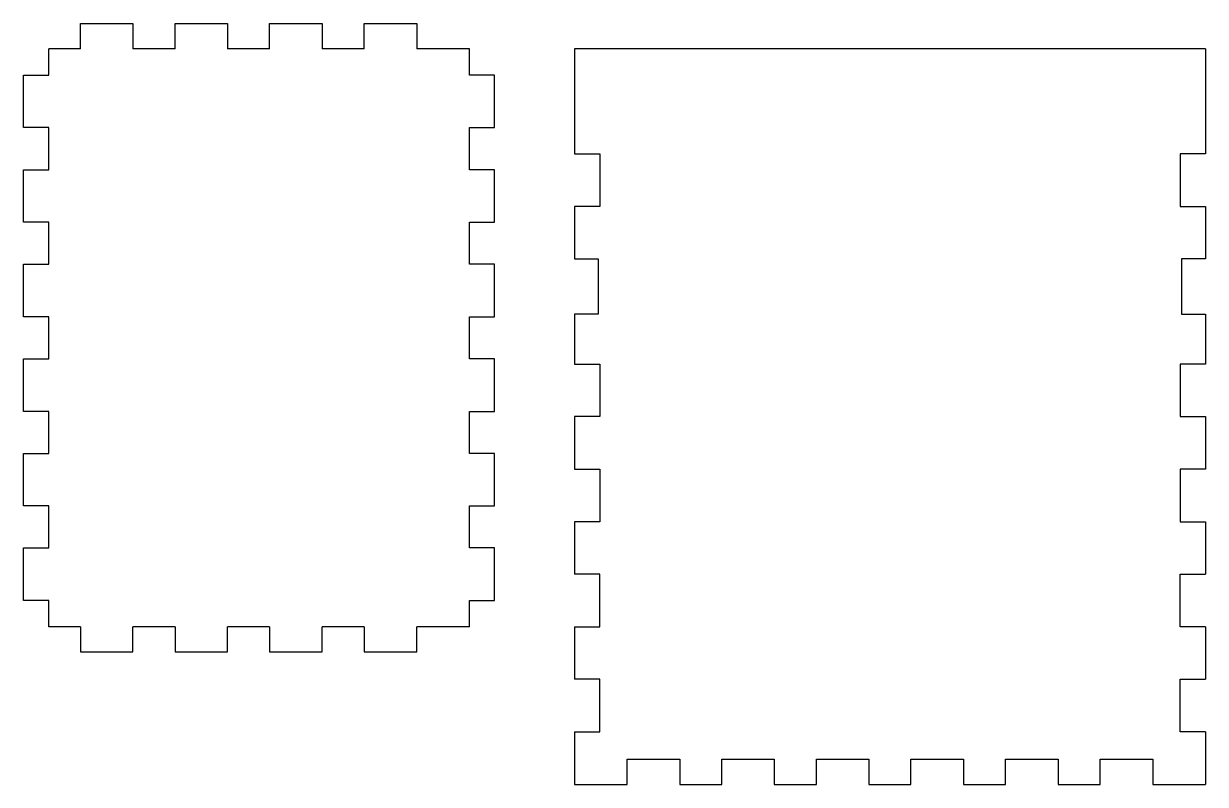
# Model space of a CAD drawing. Header units: millimetres. Extents: x 0 to 330, y 0 to 155.
# Drawn here: x 187.6 to 300, y 0 to 72.4 of the extents above; entities that cross this region are included whole.
import ezdxf

# ---------------------------------------------------------------- set-up
doc = ezdxf.new("R2010")
doc.units = ezdxf.units.MM
doc.layers.get('0').update_dxf_attribs({"linetype": 'CONTINUOUS'})

msp = doc.modelspace()

# ---------------------------------------------------------------- linework, layer by layer
for p, q in [((193, 70), (193, 72.4)), ((193, 72.4), (198, 72.4)), ((198, 72.4), (198, 70)), ((202, 72.4), (207, 72.4)), ((202, 70), (202, 72.4)), ((207, 72.4), (207, 70)), ((211, 72.4), (216, 72.4)), ((211, 70), (211, 72.4)), ((216, 72.4), (216, 70)), ((220, 70), (220, 72.4)), ((220, 72.4), (225, 72.4)), ((225, 72.4), (225, 70)), ((190, 67.5), (190, 70)), ((193, 70), (190, 70)), ((202, 70), (198, 70)), ((211, 70), (207, 70)), ((220, 70), (216, 70)), ((230, 70), (225, 70)), ((230, 67.5), (230, 70)), ((300, 70), (240, 70)), ((240, 70), (240, 60)), ((300, 70), (300, 60)), ((187.6, 67.5), (190, 67.5)), ((187.6, 62.5), (187.6, 67.5)), ((232.4, 67.5), (230, 67.5)), ((232.4, 62.5), (232.4, 67.5)), ((190, 62.5), (187.6, 62.5)), ((190, 58.5), (190, 62.5)), ((230, 62.5), (232.4, 62.5)), ((230, 58.5), (230, 62.5)), ((240, 60), (242.4, 60)), ((242.4, 60), (242.4, 55)), ((297.6, 60), (297.6, 55)), ((300, 60), (297.6, 60)), ((187.6, 53.5), (187.6, 58.5)), ((187.6, 58.5), (190, 58.5)), ((232.4, 58.5), (230, 58.5)), ((232.4, 53.5), (232.4, 58.5)), ((242.4, 55), (240, 55)), ((240, 55), (240, 50)), ((297.6, 55), (300, 55)), ((300, 55), (300, 50)), ((190, 53.5), (187.6, 53.5)), ((190, 49.5), (190, 53.5)), ((230, 49.5), (230, 53.5)), ((230, 53.5), (232.4, 53.5)), ((187.6, 49.5), (190, 49.5)), ((187.6, 44.5), (187.6, 49.5)), ((232.4, 49.5), (230, 49.5)), ((232.4, 44.5), (232.4, 49.5)), ((240, 50), (242.26, 50)), ((242.26, 50), (242.26, 44.76)), ((297.74, 50), (297.74, 44.76)), ((300, 50), (297.74, 50)), ((190, 44.5), (187.6, 44.5)), ((190, 40.5), (190, 44.5)), ((230, 44.5), (232.4, 44.5)), ((230, 40.5), (230, 44.5)), ((242.26, 44.76), (240, 44.76)), ((240, 44.76), (240, 40)), ((297.74, 44.76), (300, 44.76)), ((300, 44.76), (300, 40)), ((187.6, 40.5), (190, 40.5)), ((187.6, 35.5), (187.6, 40.5)), ((232.4, 40.5), (230, 40.5)), ((232.4, 35.5), (232.4, 40.5)), ((240, 40), (242.4, 40)), ((242.4, 40), (242.4, 35)), ((300, 40), (297.6, 40)), ((297.6, 40), (297.6, 35)), ((190, 35.5), (187.6, 35.5)), ((190, 31.5), (190, 35.5)), ((230, 31.5), (230, 35.5)), ((230, 35.5), (232.4, 35.5)), ((240, 35), (240, 30)), ((242.4, 35), (240, 35)), ((297.6, 35), (300, 35)), ((300, 35), (300, 30)), ((187.6, 31.5), (190, 31.5)), ((187.6, 26.5), (187.6, 31.5)), ((232.4, 31.5), (230, 31.5)), ((232.4, 26.5), (232.4, 31.5)), ((240, 30), (242.4, 30)), ((242.4, 30), (242.4, 25)), ((297.6, 30), (297.6, 25)), ((300, 30), (297.6, 30)), ((190, 26.5), (187.6, 26.5)), ((190, 22.5), (190, 26.5)), ((230, 22.5), (230, 26.5)), ((230, 26.5), (232.4, 26.5)), ((242.4, 25), (240, 25)), ((240, 25), (240, 20)), ((297.6, 25), (300, 25)), ((300, 25), (300, 20)), ((187.6, 17.5), (187.6, 22.5)), ((187.6, 22.5), (190, 22.5)), ((232.4, 22.5), (230, 22.5)), ((232.4, 17.5), (232.4, 22.5)), ((242.4, 20), (240, 20)), ((242.4, 15), (242.4, 20)), ((297.6, 20), (300, 20)), ((297.6, 15), (297.6, 20)), ((190, 17.5), (187.6, 17.5)), ((190, 15), (190, 17.5)), ((230, 15), (230, 17.5)), ((230, 17.5), (232.4, 17.5)), ((193, 15), (190, 15)), ((193, 15), (193, 12.6)), ((198, 12.6), (198, 15)), ((202, 15), (198, 15)), ((202, 15), (202, 12.6)), ((207, 12.6), (207, 15)), ((211, 15), (207, 15)), ((211, 15), (211, 12.6)), ((220, 15), (216, 15)), ((216, 12.6), (216, 15)), ((220, 15), (220, 12.6)), ((225, 12.6), (225, 15)), ((230, 15), (225, 15)), ((240, 15), (240, 10)), ((240, 15), (242.4, 15)), ((300, 15), (297.6, 15)), ((300, 15), (300, 10)), ((193, 12.6), (198, 12.6)), ((202, 12.6), (207, 12.6)), ((211, 12.6), (216, 12.6)), ((220, 12.6), (225, 12.6)), ((242.4, 10), (240, 10)), ((242.4, 5), (242.4, 10)), ((297.6, 10), (300, 10)), ((297.6, 5), (297.6, 10)), ((240, 5), (242.4, 5)), ((240, 5), (240, 0)), ((300, 5), (297.6, 5)), ((300, 5), (300, 0)), ((245, 0), (245, 2.4)), ((245, 2.4), (250, 2.4)), ((250, 2.4), (250, 0)), ((254, 2.4), (259, 2.4)), ((254, 0), (254, 2.4)), ((259, 2.4), (259, 0)), ((263, 0), (263, 2.4)), ((263, 2.4), (268, 2.4)), ((268, 2.4), (268, 0)), ((272, 0), (272, 2.4)), ((272, 2.4), (277, 2.4)), ((277, 2.4), (277, 0)), ((281, 2.4), (286, 2.4)), ((281, 0), (281, 2.4)), ((286, 2.4), (286, 0)), ((290, 0), (290, 2.4)), ((290, 2.4), (295, 2.4)), ((295, 2.4), (295, 0)), ((240, 0), (245, 0)), ((250, 0), (254, 0)), ((259, 0), (263, 0)), ((268, 0), (272, 0)), ((277, 0), (281, 0)), ((286, 0), (290, 0)), ((295, 0), (300, 0))]:
    msp.add_line(p, q)

doc.saveas('drawing.dxf')
